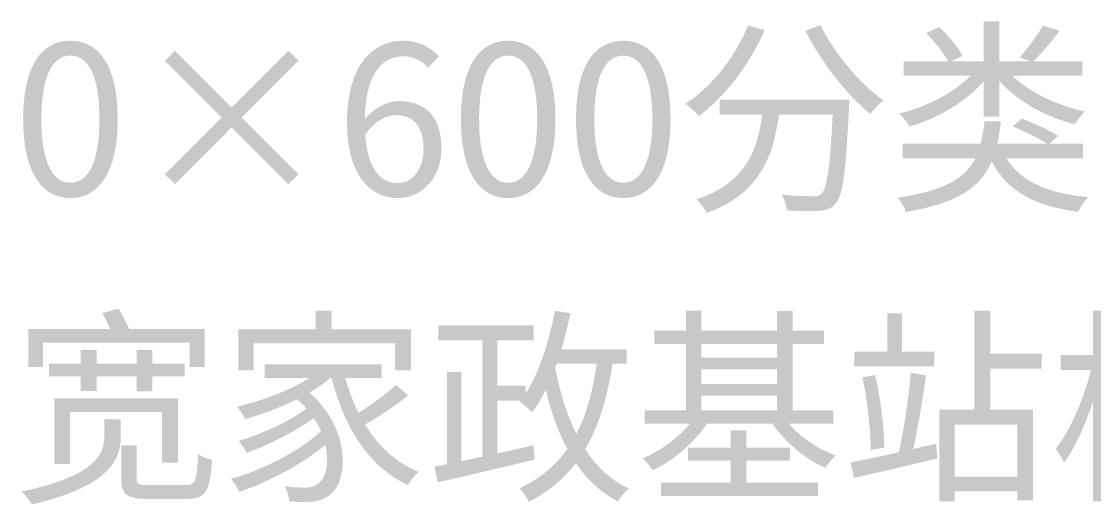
# Model space of a CAD drawing. Header units: millimetres. Extents: x -4600 to 229000, y -4300 to 19460.
# Drawn here: x 100400 to 101882, y 12168 to 12835 of the extents above; entities that cross this region are included whole.
import ezdxf

# ---------------------------------------------------------------- set-up
doc = ezdxf.new("R2010")
doc.units = ezdxf.units.MM
doc.header["$LTSCALE"] = 100
doc.layers.add('A-NOTE', color=7, linetype='Continuous', lineweight=18)

# ---------------------------------------------------------------- blocks, each defined once
blk = doc.blocks.new('A03_SHEET')
at = {"layer": 'A-NOTE'}
h = blk.add_hatch(color=256, dxfattribs=at)
edge = h.paths.add_edge_path()
edge.add_spline(control_points=[(21649.4, 12819.3), (21661.1, 12807.6), (21673.5, 12791.8), (21679.5, 12780.4)], knot_values=[0, 0, 0, 0, 1, 1, 1, 1], degree=3, periodic=0)
edge.add_line((21679.5, 12780.4), (21618.2, 12780.4))
edge.add_line((21618.2, 12780.4), (21618.2, 12760.3))
edge.add_line((21618.2, 12760.3), (21710.7, 12760.3))
edge.add_spline(control_points=[(21710.7, 12760.3), (21687.2, 12736.5), (21649.4, 12717), (21612.1, 12708.2)], knot_values=[0, 0, 0, 0, 1, 1, 1, 1], degree=3, periodic=0)
edge.add_spline(control_points=[(21612.1, 12708.2), (21617, 12703.9), (21623.3, 12695.6), (21626.2, 12690.1)], knot_values=[0, 0, 0, 0, 1, 1, 1, 1], degree=3, periodic=0)
edge.add_spline(control_points=[(21626.2, 12690.1), (21664.9, 12701.3), (21703.8, 12723.9), (21728.7, 12752.6)], knot_values=[0, 0, 0, 0, 1, 1, 1, 1], degree=3, periodic=0)
edge.add_line((21728.7, 12752.6), (21728.7, 12703.6))
edge.add_line((21728.7, 12703.6), (21750.2, 12703.6))
edge.add_line((21750.2, 12703.6), (21750.2, 12753.4))
edge.add_spline(control_points=[(21750.2, 12753.4), (21775.2, 12725.1), (21814.1, 12703.3), (21855.1, 12693.3)], knot_values=[0, 0, 0, 0, 1, 1, 1, 1], degree=3, periodic=0)
edge.add_spline(control_points=[(21855.1, 12693.3), (21858.2, 12699), (21864, 12707), (21868.6, 12711)], knot_values=[0, 0, 0, 0, 1, 1, 1, 1], degree=3, periodic=0)
edge.add_spline(control_points=[(21868.6, 12711), (21829.6, 12719.3), (21792.1, 12737.4), (21768.6, 12760.3)], knot_values=[0, 0, 0, 0, 1, 1, 1, 1], degree=3, periodic=0)
edge.add_line((21768.6, 12760.3), (21864.8, 12760.3))
edge.add_line((21864.8, 12760.3), (21864.8, 12780.4))
edge.add_line((21864.8, 12780.4), (21797.8, 12780.4))
edge.add_spline(control_points=[(21797.8, 12780.4), (21808.7, 12791.2), (21822.4, 12807.3), (21833.6, 12822.5)], knot_values=[0, 0, 0, 0, 1, 1, 1, 1], degree=3, periodic=0)
edge.add_line((21833.6, 12822.5), (21810.7, 12829.6))
edge.add_spline(control_points=[(21810.7, 12829.6), (21802.9, 12816.5), (21789.2, 12797.6), (21778.6, 12785.8)], knot_values=[0, 0, 0, 0, 1, 1, 1, 1], degree=3, periodic=0)
edge.add_line((21778.6, 12785.8), (21792.6, 12780.4))
edge.add_line((21792.6, 12780.4), (21750.2, 12780.4))
edge.add_line((21750.2, 12780.4), (21750.2, 12835.4))
edge.add_line((21750.2, 12835.4), (21728.7, 12835.4))
edge.add_line((21728.7, 12835.4), (21728.7, 12780.4))
edge.add_line((21728.7, 12780.4), (21684.6, 12780.4))
edge.add_line((21684.6, 12780.4), (21699.5, 12787.8))
edge.add_spline(control_points=[(21699.5, 12787.8), (21693.8, 12799.3), (21680, 12816.2), (21667.4, 12827.6)], knot_values=[0, 0, 0, 0, 1, 1, 1, 1], degree=3, periodic=0)
edge.add_line((21667.4, 12827.6), (21649.4, 12819.3))
h = blk.add_hatch(color=256, dxfattribs=at)
edge = h.paths.add_edge_path()
edge.add_spline(control_points=[(21403.3, 12829.9), (21385.5, 12785.5), (21353.7, 12746), (21317.1, 12721.6)], knot_values=[0, 0, 0, 0, 1, 1, 1, 1], degree=3, periodic=0)
edge.add_spline(control_points=[(21317.1, 12721.6), (21322.2, 12717.6), (21331.7, 12709.3), (21335.7, 12704.7)], knot_values=[0, 0, 0, 0, 1, 1, 1, 1], degree=3, periodic=0)
edge.add_spline(control_points=[(21335.7, 12704.7), (21371.5, 12731.9), (21405.3, 12774.9), (21426.2, 12823.3)], knot_values=[0, 0, 0, 0, 1, 1, 1, 1], degree=3, periodic=0)
edge.add_line((21426.2, 12823.3), (21403.3, 12829.9))
h = blk.add_hatch(color=256, dxfattribs=at)
edge = h.paths.add_edge_path()
edge.add_line((21503.3, 12830.5), (21482.6, 12822.2))
edge.add_spline(control_points=[(21482.6, 12822.2), (21504.1, 12779.5), (21540.5, 12733.1), (21572.3, 12707.3)], knot_values=[0, 0, 0, 0, 1, 1, 1, 1], degree=3, periodic=0)
edge.add_spline(control_points=[(21572.3, 12707.3), (21576.3, 12713.3), (21584.4, 12721.6), (21590.4, 12726.2)], knot_values=[0, 0, 0, 0, 1, 1, 1, 1], degree=3, periodic=0)
edge.add_spline(control_points=[(21590.4, 12726.2), (21558.9, 12748.3), (21521.9, 12791.8), (21503.3, 12830.5)], knot_values=[0, 0, 0, 0, 1, 1, 1, 1], degree=3, periodic=0)
h = blk.add_hatch(color=256, dxfattribs=at)
edge = h.paths.add_edge_path()
edge.add_spline(control_points=[(20467.6, 12591.3), (20507.4, 12591.3), (20532.9, 12627.4), (20532.9, 12700.7), (20532.9, 12773.5), (20507.4, 12808.7), (20467.6, 12808.7), (20427.5, 12808.7), (20402.3, 12773.5), (20402.3, 12700.7), (20402.3, 12627.4), (20427.5, 12591.3), (20467.6, 12591.3)], knot_values=[0, 0, 0, 0, 1, 1, 1, 2, 2, 2, 3, 3, 3, 4, 4, 4, 4], degree=3, periodic=0)
edge = h.paths.add_edge_path(flags=0)
edge.add_spline(control_points=[(20467.6, 12612.5), (20443.8, 12612.5), (20427.5, 12639.1), (20427.5, 12700.7), (20427.5, 12762), (20443.8, 12788.1), (20467.6, 12788.1), (20491.4, 12788.1), (20507.7, 12762), (20507.7, 12700.7), (20507.7, 12639.1), (20491.4, 12612.5), (20467.6, 12612.5)], knot_values=[0, 0, 0, 0, 1, 1, 1, 2, 2, 2, 3, 3, 3, 4, 4, 4, 4], degree=3, periodic=0)
h = blk.add_hatch(color=256, dxfattribs=at)
edge = h.paths.add_edge_path()
edge.add_spline(control_points=[(20919.7, 12591.3), (20952.3, 12591.3), (20980.1, 12618.8), (20980.1, 12659.5), (20980.1, 12703.6), (20957.2, 12725.4), (20921.7, 12725.4), (20905.4, 12725.4), (20887, 12715.9), (20874.1, 12700.1)], knot_values=[0, 0, 0, 0, 1, 1, 1, 2, 2, 2, 3, 3, 3, 3], degree=3, periodic=0)
edge.add_spline(control_points=[(20874.1, 12700.1), (20875.3, 12765.2), (20899.1, 12787.2), (20928.3, 12787.2), (20940.9, 12787.2), (20953.5, 12780.9), (20961.5, 12771.2)], knot_values=[0, 0, 0, 0, 1, 1, 1, 2, 2, 2, 2], degree=3, periodic=0)
edge.add_line((20961.5, 12771.2), (20976.4, 12787.2))
edge.add_spline(control_points=[(20976.4, 12787.2), (20964.7, 12799.8), (20948.9, 12808.7), (20927.1, 12808.7), (20886.5, 12808.7), (20849.5, 12777.5), (20849.5, 12695.3), (20849.5, 12625.9), (20879.6, 12591.3), (20919.7, 12591.3)], knot_values=[0, 0, 0, 0, 1, 1, 1, 2, 2, 2, 3, 3, 3, 3], degree=3, periodic=0)
edge = h.paths.add_edge_path(flags=0)
edge.add_spline(control_points=[(20874.7, 12679.2), (20888.5, 12698.7), (20904.5, 12705.9), (20917.4, 12705.9), (20942.9, 12705.9), (20955.2, 12687.8), (20955.2, 12659.5), (20955.2, 12630.8), (20939.7, 12611.9), (20919.7, 12611.9), (20893.3, 12611.9), (20877.6, 12635.7), (20874.7, 12679.2)], knot_values=[0, 0, 0, 0, 1, 1, 1, 2, 2, 2, 3, 3, 3, 4, 4, 4, 4], degree=3, periodic=0)
h = blk.add_hatch(color=256, dxfattribs=at)
edge = h.paths.add_edge_path()
edge.add_spline(control_points=[(21072.1, 12591.3), (21111.9, 12591.3), (21137.4, 12627.4), (21137.4, 12700.7), (21137.4, 12773.5), (21111.9, 12808.7), (21072.1, 12808.7), (21032, 12808.7), (21006.8, 12773.5), (21006.8, 12700.7), (21006.8, 12627.4), (21032, 12591.3), (21072.1, 12591.3)], knot_values=[0, 0, 0, 0, 1, 1, 1, 2, 2, 2, 3, 3, 3, 4, 4, 4, 4], degree=3, periodic=0)
edge = h.paths.add_edge_path(flags=0)
edge.add_spline(control_points=[(21072.1, 12612.5), (21048.3, 12612.5), (21032, 12639.1), (21032, 12700.7), (21032, 12762), (21048.3, 12788.1), (21072.1, 12788.1), (21095.9, 12788.1), (21112.2, 12762), (21112.2, 12700.7), (21112.2, 12639.1), (21095.9, 12612.5), (21072.1, 12612.5)], knot_values=[0, 0, 0, 0, 1, 1, 1, 2, 2, 2, 3, 3, 3, 4, 4, 4, 4], degree=3, periodic=0)
h = blk.add_hatch(color=256, dxfattribs=at)
edge = h.paths.add_edge_path()
edge.add_spline(control_points=[(21231.1, 12591.3), (21270.9, 12591.3), (21296.4, 12627.4), (21296.4, 12700.7), (21296.4, 12773.5), (21270.9, 12808.7), (21231.1, 12808.7), (21191, 12808.7), (21165.8, 12773.5), (21165.8, 12700.7), (21165.8, 12627.4), (21191, 12591.3), (21231.1, 12591.3)], knot_values=[0, 0, 0, 0, 1, 1, 1, 2, 2, 2, 3, 3, 3, 4, 4, 4, 4], degree=3, periodic=0)
edge = h.paths.add_edge_path(flags=0)
edge.add_spline(control_points=[(21231.1, 12612.5), (21207.3, 12612.5), (21191, 12639.1), (21191, 12700.7), (21191, 12762), (21207.3, 12788.1), (21231.1, 12788.1), (21254.9, 12788.1), (21271.2, 12762), (21271.2, 12700.7), (21271.2, 12639.1), (21254.9, 12612.5), (21231.1, 12612.5)], knot_values=[0, 0, 0, 0, 1, 1, 1, 2, 2, 2, 3, 3, 3, 4, 4, 4, 4], degree=3, periodic=0)
for points in [[(20768.7, 12610.5), (20782.5, 12624.2), (20704.2, 12702.7), (20782.5, 12781.2), (20768.7, 12795), (20690.2, 12716.5), (20612, 12795), (20598, 12780.9), (20676.5, 12702.7), (20598, 12624.2), (20612, 12610.5), (20690.2, 12689), (20768.7, 12610.5)], [(20699.4, 12409.9), (20699.4, 12353.1), (20720.6, 12353.1), (20720.6, 12390.4), (20916, 12390.4), (20916, 12353.1), (20937.7, 12353.1), (20937.7, 12409.9), (20828.3, 12409.9), (20828.3, 12435.7), (20806.5, 12435.7), (20806.5, 12409.9), (20699.4, 12409.9)], [(21595.8, 12431.9), (21595.8, 12378.9), (21550.3, 12378.9), (21550.3, 12358.6), (21660.8, 12358.6), (21660.8, 12378.9), (21616.2, 12378.9), (21616.2, 12431.9), (21595.8, 12431.9)], [(20559, 12381.2), (20559, 12362.6), (20503.7, 12362.6), (20503.7, 12381.5), (20481.6, 12381.5), (20481.6, 12362.6), (20437.8, 12362.6), (20437.8, 12345.1), (20481.6, 12345.1), (20481.6, 12324.5), (20503.7, 12324.5), (20503.7, 12345.1), (20559, 12345.1), (20559, 12324.2), (20580.5, 12324.2), (20580.5, 12345.1), (20625.2, 12345.1), (20625.2, 12362.6), (20580.5, 12362.6), (20580.5, 12381.2), (20559, 12381.2)]]:
    blk.add_hatch(color=256, dxfattribs=at).paths.add_polyline_path(points)
h = blk.add_hatch(color=256, dxfattribs=at)
edge = h.paths.add_edge_path()
edge.add_line((21364, 12727.4), (21364, 12706.4))
edge.add_line((21364, 12706.4), (21422.8, 12706.4))
edge.add_spline(control_points=[(21422.8, 12706.4), (21416.5, 12657.7), (21400.4, 12611.9), (21332.2, 12589.6)], knot_values=[0, 0, 0, 0, 1, 1, 1, 1], degree=3, periodic=0)
edge.add_spline(control_points=[(21332.2, 12589.6), (21337.1, 12585), (21343.4, 12576.4), (21346.3, 12570.6)], knot_values=[0, 0, 0, 0, 1, 1, 1, 1], degree=3, periodic=0)
edge.add_spline(control_points=[(21346.3, 12570.6), (21419.9, 12597.3), (21438.2, 12649.4), (21446, 12706.4)], knot_values=[0, 0, 0, 0, 1, 1, 1, 1], degree=3, periodic=0)
edge.add_line((21446, 12706.4), (21520.2, 12706.4))
edge.add_spline(control_points=[(21520.2, 12706.4), (21516.7, 12633.7), (21512.4, 12605), (21505, 12597.6), (21502.1, 12594.7), (21498.7, 12593.9), (21493, 12593.9), (21486.1, 12593.9), (21468.6, 12594.1), (21449.7, 12595.9)], knot_values=[0, 0, 0, 0, 1, 1, 1, 2, 2, 2, 3, 3, 3, 3], degree=3, periodic=0)
edge.add_spline(control_points=[(21449.7, 12595.9), (21453.7, 12589.8), (21456.3, 12580.7), (21456.9, 12574.4)], knot_values=[0, 0, 0, 0, 1, 1, 1, 1], degree=3, periodic=0)
edge.add_spline(control_points=[(21456.9, 12574.4), (21474.9, 12573.2), (21492.7, 12572.9), (21502.4, 12573.8), (21512.2, 12574.7), (21518.7, 12576.7), (21524.5, 12584.1)], knot_values=[0, 0, 0, 0, 1, 1, 1, 2, 2, 2, 2], degree=3, periodic=0)
edge.add_spline(control_points=[(21524.5, 12584.1), (21534.5, 12595), (21538.5, 12627.9), (21542.8, 12717)], knot_values=[0, 0, 0, 0, 1, 1, 1, 1], degree=3, periodic=0)
edge.add_spline(control_points=[(21542.8, 12717), (21543.1, 12719.9), (21543.1, 12727.4), (21543.1, 12727.4)], knot_values=[0, 0, 0, 0, 1, 1, 1, 1], degree=3, periodic=0)
edge.add_line((21543.1, 12727.4), (21364, 12727.4))
h = blk.add_hatch(color=256, dxfattribs=at)
edge = h.paths.add_edge_path()
edge.add_spline(control_points=[(21729.9, 12697.3), (21728.7, 12686.1), (21727, 12675.8), (21724.7, 12666.3)], knot_values=[0, 0, 0, 0, 1, 1, 1, 1], degree=3, periodic=0)
edge.add_line((21724.7, 12666.3), (21616.7, 12666.3))
edge.add_line((21616.7, 12666.3), (21616.7, 12646.3))
edge.add_line((21616.7, 12646.3), (21717.3, 12646.3))
edge.add_spline(control_points=[(21717.3, 12646.3), (21703.5, 12618.8), (21674.9, 12601.3), (21610.1, 12591.8)], knot_values=[0, 0, 0, 0, 1, 1, 1, 1], degree=3, periodic=0)
edge.add_spline(control_points=[(21610.1, 12591.8), (21614.4, 12587), (21619.6, 12577.8), (21621.3, 12572.1)], knot_values=[0, 0, 0, 0, 1, 1, 1, 1], degree=3, periodic=0)
edge.add_spline(control_points=[(21621.3, 12572.1), (21693.2, 12584.1), (21724.7, 12606.5), (21739.9, 12642)], knot_values=[0, 0, 0, 0, 1, 1, 1, 1], degree=3, periodic=0)
edge.add_spline(control_points=[(21739.9, 12642), (21761.1, 12601), (21799.2, 12579.8), (21859.4, 12572.4)], knot_values=[0, 0, 0, 0, 1, 1, 1, 1], degree=3, periodic=0)
edge.add_spline(control_points=[(21859.4, 12572.4), (21862.3, 12578.7), (21868.3, 12587.8), (21873.1, 12592.7)], knot_values=[0, 0, 0, 0, 1, 1, 1, 1], degree=3, periodic=0)
edge.add_spline(control_points=[(21873.1, 12592.7), (21817, 12597.6), (21779.5, 12614.5), (21760.3, 12646.3)], knot_values=[0, 0, 0, 0, 1, 1, 1, 1], degree=3, periodic=0)
edge.add_line((21760.3, 12646.3), (21866, 12646.3))
edge.add_line((21866, 12646.3), (21866, 12666.3))
edge.add_line((21866, 12666.3), (21819.6, 12666.3))
edge.add_line((21819.6, 12666.3), (21831.6, 12677.2))
edge.add_spline(control_points=[(21831.6, 12677.2), (21820.1, 12684.7), (21798.1, 12694.7), (21781.5, 12701.3)], knot_values=[0, 0, 0, 0, 1, 1, 1, 1], degree=3, periodic=0)
edge.add_line((21781.5, 12701.3), (21768.9, 12690.4))
edge.add_spline(control_points=[(21768.9, 12690.4), (21784.9, 12683.5), (21805.5, 12673.8), (21816.7, 12666.3)], knot_values=[0, 0, 0, 0, 1, 1, 1, 1], degree=3, periodic=0)
edge.add_line((21816.7, 12666.3), (21747.7, 12666.3))
edge.add_spline(control_points=[(21747.7, 12666.3), (21749.7, 12675.8), (21751.4, 12686.1), (21752.5, 12697.3)], knot_values=[0, 0, 0, 0, 1, 1, 1, 1], degree=3, periodic=0)
edge.add_line((21752.5, 12697.3), (21729.9, 12697.3))
h = blk.add_hatch(color=256, dxfattribs=at)
edge = h.paths.add_edge_path()
edge.add_spline(control_points=[(20511.7, 12432.2), (20515.4, 12425.3), (20519.2, 12417.3), (20522.6, 12410.2)], knot_values=[0, 0, 0, 0, 1, 1, 1, 1], degree=3, periodic=0)
edge.add_line((20522.6, 12410.2), (20409.7, 12410.2))
edge.add_line((20409.7, 12410.2), (20409.7, 12357.7))
edge.add_line((20409.7, 12357.7), (20429.8, 12357.7))
edge.add_line((20429.8, 12357.7), (20429.8, 12391.5))
edge.add_line((20429.8, 12391.5), (20632.3, 12391.5))
edge.add_line((20632.3, 12391.5), (20632.3, 12357.7))
edge.add_line((20632.3, 12357.7), (20653.2, 12357.7))
edge.add_line((20653.2, 12357.7), (20653.2, 12410.2))
edge.add_line((20653.2, 12410.2), (20548.7, 12410.2))
edge.add_spline(control_points=[(20548.7, 12410.2), (20545.2, 12418.8), (20539.2, 12430.2), (20534.1, 12438.5)], knot_values=[0, 0, 0, 0, 1, 1, 1, 1], degree=3, periodic=0)
edge.add_line((20534.1, 12438.5), (20511.7, 12432.2))
h = blk.add_hatch(color=256, dxfattribs=at)
edge = h.paths.add_edge_path()
edge.add_spline(control_points=[(21136.6, 12435.7), (21128.5, 12392.7), (21115.4, 12351.1), (21096.5, 12321.6)], knot_values=[0, 0, 0, 0, 1, 1, 1, 1], degree=3, periodic=0)
edge.add_line((21096.5, 12321.6), (21096.5, 12331.9))
edge.add_line((21096.5, 12331.9), (21057.2, 12331.9))
edge.add_line((21057.2, 12331.9), (21057.2, 12394.7))
edge.add_line((21057.2, 12394.7), (21107.3, 12394.7))
edge.add_line((21107.3, 12394.7), (21107.3, 12415.3))
edge.add_line((21107.3, 12415.3), (20975.6, 12415.3))
edge.add_line((20975.6, 12415.3), (20975.6, 12394.7))
edge.add_line((20975.6, 12394.7), (21036.3, 12394.7))
edge.add_line((21036.3, 12394.7), (21036.3, 12234))
edge.add_line((21036.3, 12234), (21007.4, 12227.7))
edge.add_line((21007.4, 12227.7), (21007.4, 12351.1))
edge.add_line((21007.4, 12351.1), (20987.6, 12351.1))
edge.add_line((20987.6, 12351.1), (20987.6, 12223.6))
edge.add_line((20987.6, 12223.6), (20970.4, 12220.2))
edge.add_line((20970.4, 12220.2), (20974.7, 12198.4))
edge.add_spline(control_points=[(20974.7, 12198.4), (21010.2, 12206.7), (21061.2, 12218.5), (21108.8, 12230)], knot_values=[0, 0, 0, 0, 1, 1, 1, 1], degree=3, periodic=0)
edge.add_line((21108.8, 12230), (21106.8, 12249.7))
edge.add_line((21106.8, 12249.7), (21057.2, 12238.5))
edge.add_line((21057.2, 12238.5), (21057.2, 12311.3))
edge.add_line((21057.2, 12311.3), (21089.3, 12311.3))
edge.add_line((21089.3, 12311.3), (21088.1, 12309.9))
edge.add_spline(control_points=[(21088.1, 12309.9), (21093, 12306.4), (21101.9, 12299.3), (21105.3, 12295.3)], knot_values=[0, 0, 0, 0, 1, 1, 1, 1], degree=3, periodic=0)
edge.add_spline(control_points=[(21105.3, 12295.3), (21112.2, 12304.4), (21118.2, 12314.8), (21124, 12326.2)], knot_values=[0, 0, 0, 0, 1, 1, 1, 1], degree=3, periodic=0)
edge.add_spline(control_points=[(21124, 12326.2), (21131.4, 12295.8), (21140.9, 12268.3), (21153.8, 12244.6)], knot_values=[0, 0, 0, 0, 1, 1, 1, 1], degree=3, periodic=0)
edge.add_spline(control_points=[(21153.8, 12244.6), (21137.4, 12221.6), (21116.2, 12203.6), (21087.9, 12190.1)], knot_values=[0, 0, 0, 0, 1, 1, 1, 1], degree=3, periodic=0)
edge.add_spline(control_points=[(21087.9, 12190.1), (21092.2, 12185.5), (21098.5, 12176.4), (21100.8, 12171.5)], knot_values=[0, 0, 0, 0, 1, 1, 1, 1], degree=3, periodic=0)
edge.add_spline(control_points=[(21100.8, 12171.5), (21127.7, 12185.5), (21148.9, 12203.3), (21165.5, 12225.1)], knot_values=[0, 0, 0, 0, 1, 1, 1, 1], degree=3, periodic=0)
edge.add_spline(control_points=[(21165.5, 12225.1), (21181, 12202.4), (21199.9, 12184.4), (21223.7, 12172.1)], knot_values=[0, 0, 0, 0, 1, 1, 1, 1], degree=3, periodic=0)
edge.add_spline(control_points=[(21223.7, 12172.1), (21227.1, 12177.8), (21233.7, 12185.8), (21238.6, 12190.1)], knot_values=[0, 0, 0, 0, 1, 1, 1, 1], degree=3, periodic=0)
edge.add_spline(control_points=[(21238.6, 12190.1), (21213.6, 12201.6), (21194.1, 12220.5), (21178.4, 12244.3)], knot_values=[0, 0, 0, 0, 1, 1, 1, 1], degree=3, periodic=0)
edge.add_spline(control_points=[(21178.4, 12244.3), (21197, 12275.5), (21208.8, 12314.5), (21216.2, 12362.3)], knot_values=[0, 0, 0, 0, 1, 1, 1, 1], degree=3, periodic=0)
edge.add_line((21216.2, 12362.3), (21235.7, 12362.3))
edge.add_line((21235.7, 12362.3), (21235.7, 12382.4))
edge.add_line((21235.7, 12382.4), (21145.7, 12382.4))
edge.add_spline(control_points=[(21145.7, 12382.4), (21150.3, 12398.4), (21154.6, 12415), (21158, 12432.2)], knot_values=[0, 0, 0, 0, 1, 1, 1, 1], degree=3, periodic=0)
edge.add_line((21158, 12432.2), (21136.6, 12435.7))
edge = h.paths.add_edge_path(flags=0)
edge.add_line((21139.1, 12362.3), (21194.4, 12362.3))
edge.add_spline(control_points=[(21194.4, 12362.3), (21189, 12324.2), (21180.1, 12292.1), (21166.4, 12265.5)], knot_values=[0, 0, 0, 0, 1, 1, 1, 1], degree=3, periodic=0)
edge.add_spline(control_points=[(21166.4, 12265.5), (21152.9, 12292.1), (21143.4, 12323.3), (21137.1, 12357.2)], knot_values=[0, 0, 0, 0, 1, 1, 1, 1], degree=3, periodic=0)
edge.add_line((21137.1, 12357.2), (21139.1, 12362.3))
h = blk.add_hatch(color=256, dxfattribs=at)
edge = h.paths.add_edge_path()
edge.add_line((21443.4, 12435.4), (21443.4, 12407.9))
edge.add_line((21443.4, 12407.9), (21339.1, 12407.9))
edge.add_line((21339.1, 12407.9), (21339.1, 12435.7))
edge.add_line((21339.1, 12435.7), (21317.6, 12435.7))
edge.add_line((21317.6, 12435.7), (21317.6, 12407.9))
edge.add_line((21317.6, 12407.9), (21273.8, 12407.9))
edge.add_line((21273.8, 12407.9), (21273.8, 12389.8))
edge.add_line((21273.8, 12389.8), (21317.6, 12389.8))
edge.add_line((21317.6, 12389.8), (21317.6, 12297.9))
edge.add_line((21317.6, 12297.9), (21260.6, 12297.9))
edge.add_line((21260.6, 12297.9), (21260.6, 12279.5))
edge.add_line((21260.6, 12279.5), (21323.1, 12279.5))
edge.add_spline(control_points=[(21323.1, 12279.5), (21306.5, 12259.2), (21281.2, 12241.1), (21257.7, 12231.7)], knot_values=[0, 0, 0, 0, 1, 1, 1, 1], degree=3, periodic=0)
edge.add_spline(control_points=[(21257.7, 12231.7), (21262.3, 12227.7), (21268.6, 12220.2), (21271.8, 12215.1)], knot_values=[0, 0, 0, 0, 1, 1, 1, 1], degree=3, periodic=0)
edge.add_spline(control_points=[(21271.8, 12215.1), (21299.6, 12228.2), (21328.8, 12252.6), (21346.6, 12279.5)], knot_values=[0, 0, 0, 0, 1, 1, 1, 1], degree=3, periodic=0)
edge.add_line((21346.6, 12279.5), (21437.1, 12279.5))
edge.add_spline(control_points=[(21437.1, 12279.5), (21454.6, 12254), (21482.6, 12230.2), (21510.2, 12218.5)], knot_values=[0, 0, 0, 0, 1, 1, 1, 1], degree=3, periodic=0)
edge.add_spline(control_points=[(21510.2, 12218.5), (21513.6, 12223.6), (21519.9, 12231.4), (21524.5, 12235.4)], knot_values=[0, 0, 0, 0, 1, 1, 1, 1], degree=3, periodic=0)
edge.add_spline(control_points=[(21524.5, 12235.4), (21500.4, 12244), (21476.1, 12260.6), (21459.7, 12279.5)], knot_values=[0, 0, 0, 0, 1, 1, 1, 1], degree=3, periodic=0)
edge.add_line((21459.7, 12279.5), (21521, 12279.5))
edge.add_line((21521, 12279.5), (21521, 12297.9))
edge.add_line((21521, 12297.9), (21465.2, 12297.9))
edge.add_line((21465.2, 12297.9), (21465.2, 12389.8))
edge.add_line((21465.2, 12389.8), (21508.4, 12389.8))
edge.add_line((21508.4, 12389.8), (21508.4, 12407.9))
edge.add_line((21508.4, 12407.9), (21465.2, 12407.9))
edge.add_line((21465.2, 12407.9), (21465.2, 12435.4))
edge.add_line((21465.2, 12435.4), (21443.4, 12435.4))
h.paths.add_polyline_path([(21379.2, 12270.3), (21379.2, 12246.3), (21320.5, 12246.3), (21320.5, 12228.5), (21379.2, 12228.5), (21379.2, 12198.2), (21283, 12198.2), (21283, 12179.8), (21500.1, 12179.8), (21500.1, 12198.2), (21401, 12198.2), (21401, 12228.5), (21461.2, 12228.5), (21461.2, 12246.3), (21401, 12246.3), (21401, 12270.3), (21379.2, 12270.3)], flags=0)
h.paths.add_polyline_path([(21339.1, 12318.2), (21443.4, 12318.2), (21443.4, 12297.9), (21339.1, 12297.9), (21339.1, 12318.2)], flags=0)
h.paths.add_polyline_path([(21339.1, 12354.6), (21443.4, 12354.6), (21443.4, 12334.5), (21339.1, 12334.5), (21339.1, 12354.6)], flags=0)
h.paths.add_polyline_path([(21339.1, 12389.8), (21443.4, 12389.8), (21443.4, 12370.6), (21339.1, 12370.6), (21339.1, 12389.8)], flags=0)
h = blk.add_hatch(color=256, dxfattribs=at)
h.paths.add_polyline_path([(21667.7, 12298.7), (21667.7, 12172.4), (21688.6, 12172.4), (21688.6, 12186.1), (21775.2, 12186.1), (21775.2, 12173.5), (21796.9, 12173.5), (21796.9, 12298.7), (21737.9, 12298.7), (21737.9, 12355.7), (21809, 12355.7), (21809, 12376.4), (21737.9, 12376.4), (21737.9, 12435.9), (21715.9, 12435.9), (21715.9, 12298.7), (21667.7, 12298.7)])
h.paths.add_polyline_path([(21688.6, 12206.2), (21688.6, 12278.4), (21775.2, 12278.4), (21775.2, 12206.2), (21688.6, 12206.2)], flags=0)
h = blk.add_hatch(color=256, dxfattribs=at)
edge = h.paths.add_edge_path()
edge.add_line((21879.7, 12435.7), (21879.7, 12374.3))
edge.add_line((21879.7, 12374.3), (21835.3, 12374.3))
edge.add_line((21835.3, 12374.3), (21835.3, 12353.7))
edge.add_line((21835.3, 12353.7), (21876.9, 12353.7))
edge.add_spline(control_points=[(21876.9, 12353.7), (21867.4, 12314.2), (21847.9, 12269.2), (21828.4, 12245.1)], knot_values=[0, 0, 0, 0, 1, 1, 1, 1], degree=3, periodic=0)
edge.add_spline(control_points=[(21828.4, 12245.1), (21831.9, 12240), (21837.3, 12231.4), (21839.6, 12225.7)], knot_values=[0, 0, 0, 0, 1, 1, 1, 1], degree=3, periodic=0)
edge.add_spline(control_points=[(21839.6, 12225.7), (21854.5, 12245.1), (21868.8, 12277.2), (21879.7, 12309.9)], knot_values=[0, 0, 0, 0, 1, 1, 1, 1], degree=3, periodic=0)
edge.add_line((21879.7, 12309.9), (21879.7, 12172.4))
edge.add_line((21879.7, 12172.4), (21900.6, 12172.4))
edge.add_line((21900.6, 12172.4), (21900.6, 12302.4))
edge.add_spline(control_points=[(21900.6, 12302.4), (21910.7, 12288.4), (21922.1, 12270.9), (21927, 12261.8)], knot_values=[0, 0, 0, 0, 1, 1, 1, 1], degree=3, periodic=0)
edge.add_line((21927, 12261.8), (21940.5, 12278.9))
edge.add_spline(control_points=[(21940.5, 12278.9), (21934.7, 12287), (21909.8, 12317.3), (21900.6, 12327.6)], knot_values=[0, 0, 0, 0, 1, 1, 1, 1], degree=3, periodic=0)
edge.add_line((21900.6, 12327.6), (21900.6, 12353.7))
edge.add_line((21900.6, 12353.7), (21939.6, 12353.7))
edge.add_line((21939.6, 12353.7), (21939.6, 12374.3))
edge.add_line((21939.6, 12374.3), (21900.6, 12374.3))
edge.add_line((21900.6, 12374.3), (21900.6, 12435.7))
edge.add_line((21900.6, 12435.7), (21879.7, 12435.7))
h = blk.add_hatch(color=256, dxfattribs=at)
edge = h.paths.add_edge_path()
edge.add_spline(control_points=[(20917.4, 12333.1), (20904.2, 12321.3), (20883.6, 12305.9), (20865.5, 12294.7)], knot_values=[0, 0, 0, 0, 1, 1, 1, 1], degree=3, periodic=0)
edge.add_spline(control_points=[(20865.5, 12294.7), (20858.1, 12309.6), (20851.8, 12325.6), (20847.2, 12342.8)], knot_values=[0, 0, 0, 0, 1, 1, 1, 1], degree=3, periodic=0)
edge.add_line((20847.2, 12342.8), (20897.6, 12342.8))
edge.add_line((20897.6, 12342.8), (20897.6, 12361.5))
edge.add_line((20897.6, 12361.5), (20736, 12361.5))
edge.add_line((20736, 12361.5), (20736, 12342.8))
edge.add_line((20736, 12342.8), (20797.9, 12342.8))
edge.add_spline(control_points=[(20797.9, 12342.8), (20770.4, 12325.4), (20732.6, 12311.3), (20697.7, 12303)], knot_values=[0, 0, 0, 0, 1, 1, 1, 1], degree=3, periodic=0)
edge.add_spline(control_points=[(20697.7, 12303), (20701.1, 12299), (20707.1, 12290.1), (20709.1, 12285.8)], knot_values=[0, 0, 0, 0, 1, 1, 1, 1], degree=3, periodic=0)
edge.add_spline(control_points=[(20709.1, 12285.8), (20732.6, 12292.7), (20757.8, 12301.9), (20780.5, 12313.3)], knot_values=[0, 0, 0, 0, 1, 1, 1, 1], degree=3, periodic=0)
edge.add_spline(control_points=[(20780.5, 12313.3), (20785.3, 12309.3), (20789.6, 12304.7), (20793.6, 12300.4)], knot_values=[0, 0, 0, 0, 1, 1, 1, 1], degree=3, periodic=0)
edge.add_spline(control_points=[(20793.6, 12300.4), (20771.3, 12283.2), (20730.3, 12264.6), (20699.7, 12255.7)], knot_values=[0, 0, 0, 0, 1, 1, 1, 1], degree=3, periodic=0)
edge.add_spline(control_points=[(20699.7, 12255.7), (20703.7, 12251.4), (20708.5, 12244), (20710.8, 12239.1)], knot_values=[0, 0, 0, 0, 1, 1, 1, 1], degree=3, periodic=0)
edge.add_spline(control_points=[(20710.8, 12239.1), (20740.6, 12249.7), (20779, 12269.2), (20803.7, 12287.3)], knot_values=[0, 0, 0, 0, 1, 1, 1, 1], degree=3, periodic=0)
edge.add_spline(control_points=[(20803.7, 12287.3), (20807.7, 12281.2), (20810.8, 12275.2), (20813.7, 12269.2)], knot_values=[0, 0, 0, 0, 1, 1, 1, 1], degree=3, periodic=0)
edge.add_spline(control_points=[(20813.7, 12269.2), (20785, 12242.3), (20732.6, 12215.1), (20689.3, 12203.3)], knot_values=[0, 0, 0, 0, 1, 1, 1, 1], degree=3, periodic=0)
edge.add_spline(control_points=[(20689.3, 12203.3), (20693.6, 12198.7), (20698.2, 12190.7), (20700.8, 12185.5)], knot_values=[0, 0, 0, 0, 1, 1, 1, 1], degree=3, periodic=0)
edge.add_spline(control_points=[(20700.8, 12185.5), (20740.6, 12198.4), (20788.5, 12224.2), (20819.7, 12250.3)], knot_values=[0, 0, 0, 0, 1, 1, 1, 1], degree=3, periodic=0)
edge.add_spline(control_points=[(20819.7, 12250.3), (20825.4, 12225.7), (20820.8, 12204.5), (20810, 12197)], knot_values=[0, 0, 0, 0, 1, 1, 1, 1], degree=3, periodic=0)
edge.add_spline(control_points=[(20810, 12197), (20804.2, 12192.1), (20798.2, 12191.3), (20790.5, 12191.3), (20783.9, 12191.3), (20774.1, 12191.8), (20763.5, 12192.7)], knot_values=[0, 0, 0, 0, 1, 1, 1, 2, 2, 2, 2], degree=3, periodic=0)
edge.add_spline(control_points=[(20763.5, 12192.7), (20767.3, 12186.7), (20769.3, 12178.1), (20769.6, 12172.1)], knot_values=[0, 0, 0, 0, 1, 1, 1, 1], degree=3, periodic=0)
edge.add_spline(control_points=[(20769.6, 12172.1), (20778.7, 12171.5), (20787.6, 12171.2), (20794.5, 12171.5)], knot_values=[0, 0, 0, 0, 1, 1, 1, 1], degree=3, periodic=0)
edge.add_spline(control_points=[(20794.5, 12171.5), (20807.7, 12171.5), (20815.7, 12173.5), (20825.4, 12181)], knot_values=[0, 0, 0, 0, 1, 1, 1, 1], degree=3, periodic=0)
edge.add_spline(control_points=[(20825.4, 12181), (20853.5, 12200.7), (20853.2, 12274.9), (20797.6, 12322.5)], knot_values=[0, 0, 0, 0, 1, 1, 1, 1], degree=3, periodic=0)
edge.add_spline(control_points=[(20797.6, 12322.5), (20808.5, 12328.8), (20818.3, 12335.7), (20826.9, 12342.8)], knot_values=[0, 0, 0, 0, 1, 1, 1, 1], degree=3, periodic=0)
edge.add_line((20826.9, 12342.8), (20828, 12342.8))
edge.add_spline(control_points=[(20828, 12342.8), (20845.8, 12274.4), (20879.3, 12219.6), (20933.7, 12194.7)], knot_values=[0, 0, 0, 0, 1, 1, 1, 1], degree=3, periodic=0)
edge.add_spline(control_points=[(20933.7, 12194.7), (20936.9, 12200.4), (20943.8, 12208.8), (20948.6, 12213)], knot_values=[0, 0, 0, 0, 1, 1, 1, 1], degree=3, periodic=0)
edge.add_spline(control_points=[(20948.6, 12213), (20917.4, 12225.4), (20892.8, 12248.6), (20874.7, 12278.4)], knot_values=[0, 0, 0, 0, 1, 1, 1, 1], degree=3, periodic=0)
edge.add_spline(control_points=[(20874.7, 12278.4), (20893.6, 12289.3), (20916.8, 12304.4), (20934, 12318.8)], knot_values=[0, 0, 0, 0, 1, 1, 1, 1], degree=3, periodic=0)
edge.add_line((20934, 12318.8), (20917.4, 12333.1))
h = blk.add_hatch(color=256, dxfattribs=at)
edge = h.paths.add_edge_path()
edge.add_spline(control_points=[(21628.2, 12350), (21625.3, 12316.5), (21618.2, 12268.6), (21611.6, 12240)], knot_values=[0, 0, 0, 0, 1, 1, 1, 1], degree=3, periodic=0)
edge.add_spline(control_points=[(21611.6, 12240), (21586.4, 12234.5), (21562.6, 12229.4), (21544.8, 12225.9)], knot_values=[0, 0, 0, 0, 1, 1, 1, 1], degree=3, periodic=0)
edge.add_line((21544.8, 12225.9), (21549.7, 12204.5))
edge.add_spline(control_points=[(21549.7, 12204.5), (21581.2, 12211.6), (21624.5, 12221.9), (21665.1, 12231.7)], knot_values=[0, 0, 0, 0, 1, 1, 1, 1], degree=3, periodic=0)
edge.add_line((21665.1, 12231.7), (21663.1, 12251.7))
edge.add_line((21663.1, 12251.7), (21631.6, 12244.6))
edge.add_spline(control_points=[(21631.6, 12244.6), (21637.6, 12272.6), (21644.8, 12313.3), (21649.1, 12346)], knot_values=[0, 0, 0, 0, 1, 1, 1, 1], degree=3, periodic=0)
edge.add_line((21649.1, 12346), (21628.2, 12350))
edge = h.paths.add_edge_path(flags=0)
edge.add_spline(control_points=[(21561.4, 12343.7), (21568, 12311.6), (21572.9, 12270.3), (21572.9, 12243.1)], knot_values=[0, 0, 0, 0, 1, 1, 1, 1], degree=3, periodic=0)
edge.add_line((21572.9, 12243.1), (21591.5, 12246.6))
edge.add_spline(control_points=[(21591.5, 12246.6), (21591.2, 12274.1), (21586.4, 12314.8), (21578.9, 12346.8)], knot_values=[0, 0, 0, 0, 1, 1, 1, 1], degree=3, periodic=0)
edge.add_line((21578.9, 12346.8), (21561.4, 12343.7))
h = blk.add_hatch(color=256, dxfattribs=at)
edge = h.paths.add_edge_path()
edge.add_line((20514.3, 12285.5), (20514.3, 12262.9))
edge.add_spline(control_points=[(20514.3, 12262.9), (20514.3, 12239.7), (20506.3, 12207.9), (20400, 12185.8)], knot_values=[0, 0, 0, 0, 1, 1, 1, 1], degree=3, periodic=0)
edge.add_spline(control_points=[(20400, 12185.8), (20405.1, 12181.2), (20411.7, 12172.9), (20414.3, 12167.8)], knot_values=[0, 0, 0, 0, 1, 1, 1, 1], degree=3, periodic=0)
edge.add_spline(control_points=[(20414.3, 12167.8), (20524.6, 12193.6), (20537.2, 12232.2), (20537.2, 12262.3)], knot_values=[0, 0, 0, 0, 1, 1, 1, 1], degree=3, periodic=0)
edge.add_line((20537.2, 12262.3), (20537.2, 12285.5))
edge.add_line((20537.2, 12285.5), (20514.3, 12285.5))
h.paths.add_polyline_path([(20445.5, 12314.5), (20445.5, 12223.9), (20467, 12223.9), (20467, 12295.8), (20593.9, 12295.8), (20593.9, 12225.7), (20616.3, 12225.7), (20616.3, 12314.5), (20445.5, 12314.5)], flags=0)
h = blk.add_hatch(color=256, dxfattribs=at)
edge = h.paths.add_edge_path()
edge.add_line((20537.8, 12249.4), (20537.8, 12203.3))
edge.add_spline(control_points=[(20537.8, 12203.3), (20537.8, 12181.5), (20545.5, 12175.5), (20574.7, 12175.5), (20581.1, 12175.5), (20621.2, 12175.5), (20627.7, 12175.5), (20654.1, 12175.5), (20660.7, 12185.8), (20663.3, 12229.4)], knot_values=[0, 0, 0, 0, 1, 1, 1, 2, 2, 2, 3, 3, 3, 3], degree=3, periodic=0)
edge.add_spline(control_points=[(20663.3, 12229.4), (20657.5, 12230.8), (20648.7, 12234), (20643.8, 12237.7)], knot_values=[0, 0, 0, 0, 1, 1, 1, 1], degree=3, periodic=0)
edge.add_spline(control_points=[(20643.8, 12237.7), (20642.4, 12199.9), (20640.4, 12194.7), (20626.3, 12194.7), (20617.1, 12194.7), (20583.3, 12194.7), (20576.5, 12194.7), (20561.9, 12194.7), (20559.3, 12195.9), (20559.3, 12203.6)], knot_values=[0, 0, 0, 0, 1, 1, 1, 2, 2, 2, 3, 3, 3, 3], degree=3, periodic=0)
edge.add_line((20559.3, 12203.6), (20559.3, 12249.4))
edge.add_line((20559.3, 12249.4), (20537.8, 12249.4))

msp = doc.modelspace()

# ---------------------------------------------------------------- block references
msp.add_blockref('A03_SHEET', (80000, 0))

doc.saveas('drawing.dxf')
